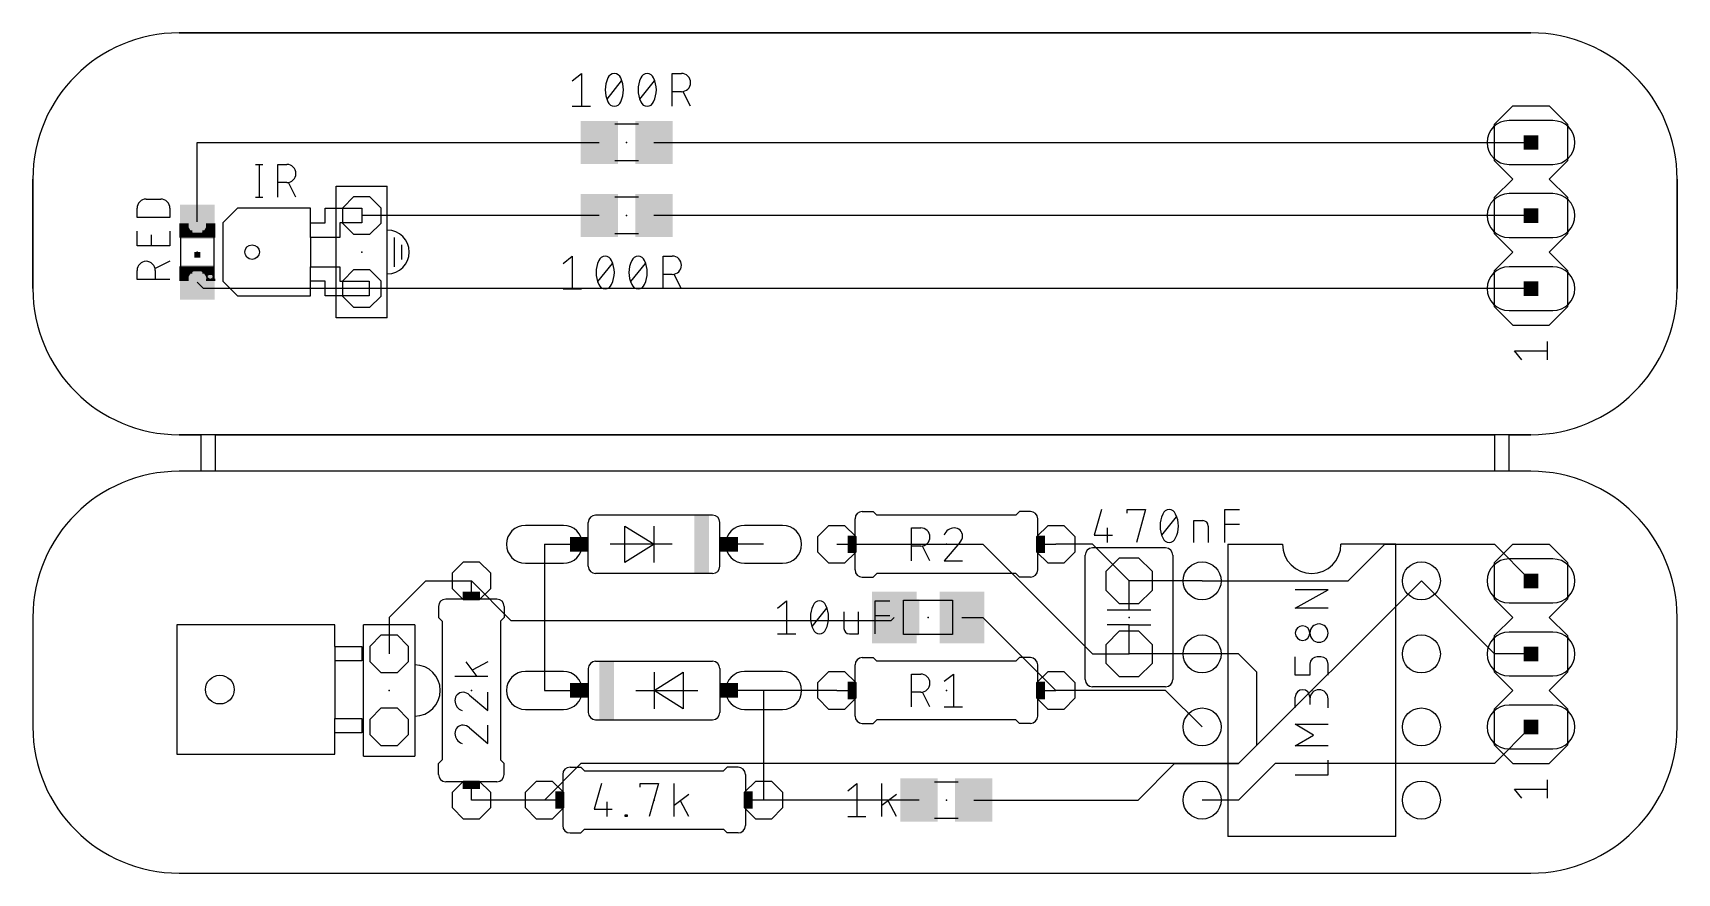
# Model space of a CAD drawing. Extents: x 0 to 57.1, y 0 to 29.2.
import ezdxf

# ---------------------------------------------------------------- set-up
doc = ezdxf.new("R2010")
doc.units = 0
for name, color, linetype in [('1', 12, 'CONTINUOUS'), ('16', 132, 'CONTINUOUS'), ('17', 110, 'CONTINUOUS'), ('20', 31, 'CONTINUOUS'), ('21', 253, 'CONTINUOUS'), ('23', 53, 'CONTINUOUS'), ('25', 253, 'CONTINUOUS'), ('27', 253, 'CONTINUOUS'), ('51', 253, 'CONTINUOUS')]:
    doc.layers.add(name, color=color, linetype=linetype)

# ---------------------------------------------------------------- blocks, each defined once
blk = doc.blocks.new('RECT')
blk.add_solid([(-0.5, -0.5), (0.5, -0.5), (-0.5, 0.5), (0.5, 0.5)])
blk = doc.blocks.new('OCTAGONP')
blk.add_lwpolyline([(-0.5, -0.2071), (-0.5, 0.2071), (-0.2071, 0.5), (0.2071, 0.5), (0.5, 0.2071), (0.5, -0.2071), (0.2071, -0.5), (-0.2071, -0.5)], close=True)
blk = doc.blocks.new('LONGP100')
blk.add_lwpolyline([(-0.5, -0.5), (0.5, -0.5, 1), (0.5, 0.5), (-0.5, 0.5, 1)], format="xyb", close=True)
blk = doc.blocks.new('ROUNDP')
blk.add_circle((0, 0), 0.5)

msp = doc.modelspace()

# ---------------------------------------------------------------- linework, layer by layer
at = {"layer": '1'}
for p, q in [((5.08, 29.21), (52.07, 29.21)), ((5.715, 22.64), (5.715, 25.4)), ((5.715, 25.4), (19.6875, 25.4)), ((21.5875, 25.4), (52.07, 25.4)), ((0, 20.32), (0, 24.13)), ((57.15, 24.13), (57.15, 20.32)), ((19.6875, 22.86), (11.43, 22.86)), ((52.07, 22.86), (21.5875, 22.86)), ((5.715, 20.54), (5.935, 20.32)), ((11.43, 20.32), (5.935, 20.32)), ((46.99, 20.32), (11.43, 20.32)), ((52.07, 20.32), (46.99, 20.32)), ((52.07, 15.24), (5.08, 15.24)), ((52.07, 13.97), (5.08, 13.97)), ((27.94, 11.43), (33.02, 11.43)), ((33.02, 11.43), (36.83, 7.62)), ((36.83, 11.43), (35.56, 11.43)), ((38.1, 10.16), (36.83, 11.43)), ((45.72, 10.16), (46.99, 11.43)), ((46.99, 11.43), (50.8, 11.43)), ((50.8, 11.43), (52.07, 10.16)), ((13.6525, 10.16), (12.3825, 8.89)), ((13.6525, 10.16), (15.24, 10.16)), ((16.6243, 8.7757), (15.24, 10.16)), ((40.64, 10.16), (38.1, 10.16)), ((40.64, 10.16), (45.72, 10.16)), ((50.8, 7.62), (48.26, 10.16)), ((0, 8.89), (0, 5.08)), ((12.3825, 8.89), (12.3825, 7.62)), ((29.8257, 8.7757), (16.6243, 8.7757)), ((29.8257, 8.7757), (29.94, 8.89)), ((32.29, 8.89), (33.02, 8.89)), ((33.02, 8.89), (35.56, 6.35)), ((57.15, 5.08), (57.15, 8.89)), ((36.83, 7.62), (38.1, 7.62)), ((40.64, 7.62), (38.1, 7.62)), ((41.91, 7.62), (40.64, 7.62)), ((42.545, 6.985), (41.91, 7.62)), ((52.07, 7.62), (50.8, 7.62)), ((42.545, 4.445), (42.545, 6.985)), ((25.4, 6.35), (25.4, 2.54)), ((27.94, 6.35), (25.4, 6.35)), ((39.37, 6.35), (35.56, 6.35)), ((40.64, 5.08), (39.37, 6.35)), ((52.07, 5.08), (50.8, 3.81)), ((41.91, 3.81), (42.545, 4.445)), ((39.685, 3.81), (38.415, 2.54)), ((39.685, 3.81), (41.91, 3.81)), ((43.18, 3.81), (41.91, 2.54)), ((50.8, 3.81), (43.18, 3.81)), ((30.8, 2.54), (25.4, 2.54)), ((32.7, 2.54), (38.415, 2.54)), ((41.91, 2.54), (40.64, 2.54)), ((5.08, 0), (52.07, 0))]:
    msp.add_line(p, q, dxfattribs=at)
for centre, start, end in [((5.08, 24.13), 90, 180), ((52.07, 24.13), 0, 90), ((5.08, 20.32), 180, 270), ((52.07, 20.32), 270, 0), ((5.08, 8.89), 90, 180), ((52.07, 8.89), 0, 90), ((5.08, 5.08), 180, 270), ((52.07, 5.08), 270, 0)]:
    msp.add_arc(centre, 5.08, start, end, dxfattribs=at)
at = {"layer": '16'}
for p, q in [((5.08, 29.21), (52.07, 29.21)), ((0, 20.32), (0, 24.13)), ((57.15, 24.13), (57.15, 20.32)), ((52.07, 15.24), (5.08, 15.24)), ((30.48, 13.97), (5.08, 13.97)), ((52.07, 13.97), (30.48, 13.97)), ((17.78, 11.43), (17.78, 6.35)), ((48.26, 10.16), (41.91, 3.81)), ((0, 8.89), (0, 6.35)), ((57.15, 6.35), (57.15, 8.89)), ((0, 6.35), (0, 5.08)), ((57.15, 5.08), (57.15, 6.35)), ((19.05, 3.81), (17.78, 2.54)), ((41.91, 3.81), (19.05, 3.81)), ((17.78, 2.54), (15.24, 2.54)), ((5.08, 0), (30.48, 0)), ((30.48, 0), (52.07, 0))]:
    msp.add_line(p, q, dxfattribs=at)
for centre, start, end in [((5.08, 24.13), 90, 180), ((52.07, 24.13), 0, 90), ((5.08, 20.32), 180, 270), ((52.07, 20.32), 270, 0), ((5.08, 8.89), 90, 180), ((52.07, 8.89), 0, 90), ((5.08, 5.08), 180, 270), ((52.07, 5.08), 270, 0)]:
    msp.add_arc(centre, 5.08, start, end, dxfattribs=at)
at = {"layer": '20'}
for p, q in [((52.07, 29.21), (5.08, 29.21)), ((0, 24.13), (0, 20.32)), ((57.15, 20.32), (57.15, 24.13)), ((5.08, 15.24), (5.842, 15.24)), ((5.842, 15.24), (5.842, 13.97)), ((6.35, 13.97), (6.35, 15.24)), ((6.35, 15.24), (50.8, 15.24)), ((50.8, 15.24), (50.8, 13.97)), ((51.308, 13.97), (51.308, 15.24)), ((51.308, 15.24), (52.07, 15.24)), ((5.842, 13.97), (5.08, 13.97)), ((50.8, 13.97), (6.35, 13.97)), ((52.07, 13.97), (51.308, 13.97)), ((0, 8.89), (0, 5.08)), ((57.15, 5.08), (57.15, 8.89)), ((5.08, 0), (52.07, 0))]:
    msp.add_line(p, q, dxfattribs=at)
for centre, start, end in [((5.08, 24.13), 90, 180), ((52.07, 24.13), 0, 90), ((5.08, 20.32), 180, 270), ((52.07, 20.32), 270, 0), ((5.08, 8.89), 90, 180), ((52.07, 8.89), 0, 90), ((5.08, 5.08), 180, 270), ((52.07, 5.08), 270, 0)]:
    msp.add_arc(centre, 5.08, start, end, dxfattribs=at)
at = {"layer": '21'}
for p, q in [((50.8, 26.035), (51.435, 26.67)), ((51.435, 26.67), (52.705, 26.67)), ((52.705, 26.67), (53.34, 26.035)), ((50.8, 24.765), (50.8, 26.035)), ((53.34, 26.035), (53.34, 24.765)), ((51.435, 24.13), (50.8, 24.765)), ((53.34, 24.765), (52.705, 24.13)), ((50.8, 23.495), (51.435, 24.13)), ((52.705, 24.13), (53.34, 23.495)), ((10.541, 23.368), (10.541, 23.876)), ((10.541, 23.876), (12.319, 23.876)), ((12.319, 23.368), (12.319, 23.876)), ((50.8, 22.225), (50.8, 23.495)), ((53.34, 23.495), (53.34, 22.225)), ((7.112, 23.114), (6.604, 22.606)), ((9.652, 23.114), (7.112, 23.114)), ((9.652, 22.606), (9.652, 23.114)), ((10.16, 22.606), (10.16, 23.114)), ((10.16, 23.114), (11.43, 23.114)), ((11.43, 23.114), (11.43, 22.606)), ((6.604, 22.606), (6.604, 20.574)), ((9.652, 22.098), (9.652, 22.606)), ((9.652, 22.606), (10.16, 22.606)), ((11.43, 22.606), (10.668, 22.606)), ((10.668, 22.606), (10.668, 22.098)), ((12.319, 20.828), (12.319, 22.352)), ((10.668, 22.098), (9.652, 22.098)), ((9.652, 22.098), (9.652, 21.082)), ((10.541, 20.828), (10.541, 22.225)), ((12.573, 21.082), (12.573, 22.098)), ((12.827, 21.336), (12.827, 21.844)), ((51.435, 21.59), (50.8, 22.225)), ((53.34, 22.225), (52.705, 21.59)), ((50.8, 20.955), (51.435, 21.59)), ((52.705, 21.59), (53.34, 20.955)), ((6.604, 20.574), (7.112, 20.066)), ((9.652, 20.574), (9.652, 21.082)), ((9.652, 21.082), (10.668, 21.082)), ((9.652, 20.066), (9.652, 20.574)), ((10.16, 20.574), (9.652, 20.574)), ((10.16, 20.066), (10.16, 20.574)), ((10.668, 21.082), (10.668, 20.574)), ((10.668, 20.574), (11.684, 20.574)), ((11.684, 20.574), (11.684, 20.066)), ((50.8, 19.685), (50.8, 20.955)), ((53.34, 20.955), (53.34, 19.685)), ((7.112, 20.066), (9.652, 20.066)), ((11.684, 20.066), (10.16, 20.066)), ((10.541, 19.304), (10.541, 19.812)), ((12.319, 19.304), (12.319, 19.812)), ((50.8, 19.685), (51.435, 19.05)), ((52.705, 19.05), (53.34, 19.685)), ((12.319, 19.304), (10.541, 19.304)), ((51.435, 19.05), (52.705, 19.05)), ((52.6415, 17.8435), (52.6415, 18.4785)), ((51.7525, 17.8435), (51.4985, 18.161)), ((51.4985, 18.161), (52.6415, 18.161)), ((28.829, 12.573), (29.21, 12.573)), ((29.337, 12.446), (29.21, 12.573)), ((34.163, 12.446), (34.29, 12.573)), ((34.671, 12.573), (34.29, 12.573)), ((19.304, 10.668), (19.304, 12.192)), ((23.622, 12.446), (19.558, 12.446)), ((20.574, 10.795), (20.574, 12.065)), ((20.574, 12.065), (21.59, 11.43)), ((21.59, 11.43), (21.59, 12.065)), ((23.876, 10.668), (23.876, 12.192)), ((34.163, 12.446), (29.337, 12.446)), ((21.59, 11.43), (20.066, 11.43)), ((21.59, 11.43), (20.574, 10.795)), ((22.225, 11.43), (21.59, 11.43)), ((21.59, 10.795), (21.59, 11.43)), ((41.529, 11.43), (41.529, 1.27)), ((41.529, 11.43), (43.434, 11.43)), ((47.371, 11.43), (45.466, 11.43)), ((47.371, 1.27), (47.371, 11.43)), ((50.8, 10.795), (51.435, 11.43)), ((51.435, 11.43), (52.705, 11.43)), ((52.705, 11.43), (53.34, 10.795)), ((36.576, 6.731), (36.576, 11.049)), ((39.37, 11.303), (36.83, 11.303)), ((39.624, 11.049), (39.624, 6.731)), ((23.622, 10.414), (19.558, 10.414)), ((28.829, 10.287), (29.21, 10.287)), ((29.337, 10.414), (29.21, 10.287)), ((34.163, 10.414), (29.337, 10.414)), ((34.163, 10.414), (34.29, 10.287)), ((34.671, 10.287), (34.29, 10.287)), ((50.8, 9.525), (50.8, 10.795)), ((53.34, 10.795), (53.34, 9.525)), ((14.097, 9.271), (14.097, 8.89)), ((16.383, 9.271), (16.383, 8.89)), ((38.1, 9.144), (37.338, 9.144)), ((38.1, 9.144), (38.1, 9.271)), ((38.862, 9.144), (38.1, 9.144)), ((51.435, 8.89), (50.8, 9.525)), ((53.34, 9.525), (52.705, 8.89)), ((10.5, 8.63), (5, 8.63)), ((5, 8.63), (5, 4.13)), ((10.5, 7.88), (10.5, 8.63)), ((13.2715, 8.636), (11.4935, 8.636)), ((11.4935, 4.064), (11.4935, 8.636)), ((13.2715, 8.636), (13.2715, 4.064)), ((14.224, 8.763), (14.097, 8.89)), ((14.224, 8.763), (14.224, 3.937)), ((16.256, 8.763), (16.383, 8.89)), ((16.256, 8.763), (16.256, 3.937)), ((38.1, 8.636), (37.338, 8.636)), ((38.1, 8.509), (38.1, 8.636)), ((38.1, 8.636), (38.862, 8.636)), ((50.8, 8.255), (51.435, 8.89)), ((52.705, 8.89), (53.34, 8.255)), ((50.8, 6.985), (50.8, 8.255)), ((53.34, 8.255), (53.34, 6.985)), ((10.5, 7.88), (11.4325, 7.88)), ((10.5, 7.88), (10.5, 7.38)), ((11.4325, 7.88), (11.4325, 7.38)), ((28.829, 7.493), (29.21, 7.493)), ((29.337, 7.366), (29.21, 7.493)), ((34.163, 7.366), (34.29, 7.493)), ((34.671, 7.493), (34.29, 7.493)), ((11.4325, 7.38), (10.5, 7.38)), ((10.5, 7.38), (10.5, 5.38)), ((19.304, 7.112), (19.304, 5.588)), ((19.558, 7.366), (23.622, 7.366)), ((21.59, 6.35), (22.606, 6.985)), ((21.59, 6.985), (21.59, 6.35)), ((22.606, 6.985), (22.606, 5.715)), ((23.876, 7.112), (23.876, 5.588)), ((34.163, 7.366), (29.337, 7.366)), ((51.435, 6.35), (50.8, 6.985)), ((53.34, 6.985), (52.705, 6.35)), ((20.955, 6.35), (21.59, 6.35)), ((22.606, 5.715), (21.59, 6.35)), ((21.59, 6.35), (23.114, 6.35)), ((21.59, 6.35), (21.59, 5.715)), ((39.37, 6.477), (36.83, 6.477)), ((50.8, 5.715), (51.435, 6.35)), ((52.705, 6.35), (53.34, 5.715)), ((50.8, 4.445), (50.8, 5.715)), ((53.34, 5.715), (53.34, 4.445)), ((10.5, 5.38), (11.4325, 5.38)), ((10.5, 4.88), (10.5, 5.38)), ((11.4325, 5.38), (11.4325, 4.88)), ((19.558, 5.334), (23.622, 5.334)), ((28.829, 5.207), (29.21, 5.207)), ((29.337, 5.334), (29.21, 5.207)), ((34.163, 5.334), (29.337, 5.334)), ((34.163, 5.334), (34.29, 5.207)), ((34.671, 5.207), (34.29, 5.207)), ((10.5, 4.13), (10.5, 4.88)), ((11.4325, 4.88), (10.5, 4.88)), ((5, 4.13), (10.5, 4.13)), ((11.4935, 4.064), (13.2715, 4.064)), ((50.8, 4.445), (51.435, 3.81)), ((52.705, 3.81), (53.34, 4.445)), ((14.224, 3.937), (14.097, 3.81)), ((14.097, 3.429), (14.097, 3.81)), ((16.256, 3.937), (16.383, 3.81)), ((16.383, 3.429), (16.383, 3.81)), ((18.669, 3.683), (19.05, 3.683)), ((19.177, 3.556), (19.05, 3.683)), ((19.177, 3.556), (24.003, 3.556)), ((24.003, 3.556), (24.13, 3.683)), ((24.511, 3.683), (24.13, 3.683)), ((51.435, 3.81), (52.705, 3.81)), ((51.7525, 2.6035), (51.4985, 2.921)), ((51.4985, 2.921), (52.6415, 2.921)), ((52.6415, 2.6035), (52.6415, 3.2385)), ((18.669, 1.397), (19.05, 1.397)), ((19.177, 1.524), (19.05, 1.397)), ((19.177, 1.524), (24.003, 1.524)), ((24.003, 1.524), (24.13, 1.397)), ((24.511, 1.397), (24.13, 1.397)), ((47.371, 1.27), (41.529, 1.27))]:
    msp.add_line(p, q, dxfattribs=at)
for centre, radius in [((7.62, 21.59), 0.254), ((6.5, 6.38), 0.5)]:
    msp.add_circle(centre, radius, dxfattribs=at)
for centre, radius, start, end in [((12.319, 21.59), 0.762, 270, 90), ((28.829, 12.319), 0.254, 90, 180), ((34.671, 12.319), 0.254, 0, 90), ((19.558, 12.192), 0.254, 90, 180), ((23.622, 12.192), 0.254, 0, 90), ((44.45, 11.43), 1.016, 180, 0), ((36.83, 11.049), 0.254, 90, 180), ((39.37, 11.049), 0.254, 0, 90), ((19.558, 10.668), 0.254, 180, 270), ((23.622, 10.668), 0.254, 270, 0), ((28.829, 10.541), 0.254, 180, 270), ((34.671, 10.541), 0.254, 270, 0), ((14.351, 9.271), 0.254, 90, 180), ((16.129, 9.271), 0.254, 0, 90), ((28.829, 7.239), 0.254, 90, 180), ((34.671, 7.239), 0.254, 0, 90), ((13.2715, 6.35), 0.889, 270, 90), ((19.558, 7.112), 0.254, 90, 180), ((23.622, 7.112), 0.254, 0, 90), ((36.83, 6.731), 0.254, 180, 270), ((39.37, 6.731), 0.254, 270, 0), ((19.558, 5.588), 0.254, 180, 270), ((23.622, 5.588), 0.254, 270, 0), ((28.829, 5.461), 0.254, 180, 270), ((34.671, 5.461), 0.254, 270, 0), ((14.351, 3.429), 0.254, 180, 270), ((16.129, 3.429), 0.254, 270, 0), ((18.669, 3.429), 0.254, 90, 180), ((24.511, 3.429), 0.254, 0, 90), ((18.669, 1.651), 0.254, 180, 270), ((24.511, 1.651), 0.254, 270, 0)]:
    msp.add_arc(centre, radius, start, end, dxfattribs=at)
at = {"layer": '23'}
for p in [(20.6375, 25.4), (20.6375, 22.86), (52.07, 22.86), (5.715, 21.59), (11.43, 21.59), (21.59, 11.43), (31.75, 11.43), (31.115, 8.89), (38.1, 8.89), (52.07, 7.62), (12.3825, 6.35), (15.24, 6.35), (21.59, 6.35), (31.75, 6.35), (44.45, 6.35), (21.59, 2.54), (31.75, 2.54)]:
    msp.add_point(p, dxfattribs=at)
at = {"layer": '25'}
for p, q in [((7.7387, 24.638), (7.9927, 24.638)), ((7.8657, 24.638), (7.8657, 23.495)), ((8.509, 23.495), (8.509, 24.638)), ((8.509, 24.638), (8.8265, 24.638)), ((8.8265, 24.003), (8.509, 24.003)), ((9.144, 23.495), (8.89, 24.003)), ((3.937, 23.4315), (4.445, 23.4315)), ((7.7387, 23.495), (7.9927, 23.495)), ((3.6195, 22.7965), (3.6195, 23.114)), ((4.7625, 23.114), (4.7625, 22.7965)), ((4.7625, 22.7965), (3.6195, 22.7965)), ((3.6195, 21.8084), (3.6195, 22.3164)), ((4.7625, 22.3164), (4.7625, 21.8084)), ((4.7625, 21.8084), (3.6195, 21.8084)), ((4.1275, 21.8084), (4.1275, 22.1894)), ((4.7625, 21.2681), (4.2545, 21.0141)), ((3.6195, 20.6331), (3.6195, 20.9506)), ((4.7625, 20.6331), (3.6195, 20.6331)), ((4.2545, 20.9506), (4.2545, 20.6331)), ((30.5435, 10.8585), (30.5435, 12.0015)), ((30.5435, 12.0015), (30.861, 12.0015)), ((32.218, 11.4935), (31.6782, 10.8585)), ((30.861, 11.3665), (30.5435, 11.3665)), ((31.1785, 10.8585), (30.9245, 11.3665)), ((31.6782, 10.8585), (32.3132, 10.8585)), ((30.5435, 5.7785), (30.5435, 6.9215)), ((30.5435, 6.9215), (30.861, 6.9215)), ((31.6782, 6.6675), (31.9957, 6.9215)), ((31.9957, 6.9215), (31.9957, 5.7785)), ((30.861, 6.2865), (30.5435, 6.2865)), ((31.1785, 5.7785), (30.9245, 6.2865)), ((31.6782, 5.7785), (32.3132, 5.7785))]:
    msp.add_line(p, q, dxfattribs=at)
for centre, radius, start, end in [((8.8265, 24.3205), 0.3175, 270, 90), ((3.937, 23.114), 0.3175, 90, 180), ((4.445, 23.114), 0.3175, 0, 90), ((3.937, 20.9506), 0.3175, 0, 180), ((30.861, 11.684), 0.3175, 270, 90), ((32.0275, 11.6344), 0.3671, 90, 162.0547), ((32.0275, 11.7157), 0.2858, 0, 90), ((32.0063, 11.7157), 0.3069, 313.6027, 0.0001), ((30.861, 6.604), 0.3175, 270, 90)]:
    msp.add_arc(centre, radius, start, end, dxfattribs=at)
at = {"layer": '27'}
for p, q in [((18.7496, 27.5463), (19.0671, 27.8003)), ((19.0671, 27.8003), (19.0671, 26.6573)), ((19.9561, 26.9113), (20.4641, 27.5463)), ((21.0991, 26.9113), (21.6071, 27.5463)), ((22.225, 26.6573), (22.225, 27.8003)), ((22.225, 27.8003), (22.5425, 27.8003)), ((22.5425, 27.1653), (22.225, 27.1653)), ((22.86, 26.6573), (22.606, 27.1653)), ((18.7496, 26.6573), (19.3846, 26.6573)), ((18.4321, 21.1963), (18.7496, 21.4503)), ((18.7496, 21.4503), (18.7496, 20.3073)), ((19.6386, 20.5613), (20.1466, 21.1963)), ((20.7816, 20.5613), (21.2896, 21.1963)), ((21.9075, 20.3073), (21.9075, 21.4503)), ((21.9075, 21.4503), (22.225, 21.4503)), ((22.225, 20.8153), (21.9075, 20.8153)), ((22.5425, 20.3073), (22.2885, 20.8153)), ((18.4321, 20.3073), (19.0671, 20.3073)), ((37.1475, 12.6365), (36.8935, 11.7475)), ((38.0365, 12.5095), (38.0365, 12.6365)), ((38.0365, 12.6365), (38.6715, 12.6365)), ((38.6715, 12.6365), (38.354, 11.4935)), ((41.4299, 11.4935), (41.4299, 12.6365)), ((41.4299, 12.6365), (41.9379, 12.6365)), ((37.338, 12.0015), (37.338, 11.4935)), ((39.243, 11.7475), (39.751, 12.3825)), ((40.3479, 11.4935), (40.3479, 12.2555)), ((40.3479, 12.2555), (40.6654, 12.2555)), ((40.8559, 12.065), (40.8559, 11.4935)), ((41.4299, 12.1285), (41.9379, 12.1285)), ((36.8935, 11.7475), (37.5285, 11.7475)), ((43.8785, 9.2075), (45.0215, 9.8425)), ((45.0215, 9.8425), (43.8785, 9.8425)), ((25.8801, 9.2075), (26.1976, 9.4615)), ((26.1976, 9.4615), (26.1976, 8.3185)), ((27.0866, 8.5725), (27.5946, 9.2075)), ((29.2735, 8.3185), (29.2735, 9.4615)), ((29.2735, 9.4615), (29.7815, 9.4615)), ((45.0215, 9.2075), (43.8785, 9.2075)), ((28.1915, 9.0805), (28.1915, 8.509)), ((28.6995, 8.3185), (28.6995, 9.0805)), ((29.2735, 8.9535), (29.7815, 8.9535)), ((25.8801, 8.3185), (26.5151, 8.3185)), ((28.382, 8.3185), (28.6995, 8.3185)), ((43.8785, 6.8834), (43.8785, 7.5184)), ((44.7675, 7.5184), (44.6405, 7.5184)), ((15.0495, 7.3431), (15.4305, 6.8351)), ((15.8115, 7.3431), (15.2718, 7.0574)), ((44.3865, 6.8834), (43.8785, 6.8834)), ((44.3865, 7.2644), (44.3865, 6.8834)), ((45.0215, 6.8834), (45.0215, 7.2644)), ((15.8115, 6.8351), (14.6685, 6.8351)), ((15.8115, 5.6515), (15.8115, 6.2865)), ((15.1765, 6.1913), (15.8115, 5.6515)), ((43.8785, 5.7404), (43.8785, 6.1214)), ((44.3865, 6.1214), (44.3865, 5.8674)), ((45.0215, 5.7404), (45.0215, 6.0579)), ((15.8115, 4.5085), (15.8115, 5.1435)), ((44.5135, 4.8006), (43.8785, 5.1816)), ((43.8785, 5.1816), (45.0215, 5.1816)), ((15.1765, 5.0483), (15.8115, 4.5085)), ((43.8785, 4.4196), (44.5135, 4.8006)), ((45.0215, 4.4196), (43.8785, 4.4196)), ((45.0215, 3.4188), (45.0215, 3.9268)), ((19.7587, 3.1115), (19.5047, 2.2225)), ((21.1049, 2.9845), (21.1049, 3.1115)), ((21.1049, 3.1115), (21.7399, 3.1115)), ((21.7399, 3.1115), (21.4224, 1.9685)), ((22.2885, 1.9685), (22.2885, 3.1115)), ((28.321, 2.8575), (28.6385, 3.1115)), ((28.6385, 3.1115), (28.6385, 1.9685)), ((29.5046, 1.9685), (29.5046, 3.1115)), ((43.8785, 3.4188), (45.0215, 3.4188)), ((19.9492, 2.4765), (19.9492, 1.9685)), ((22.7965, 2.7305), (22.2885, 2.3495)), ((22.7965, 1.9685), (22.5108, 2.5083)), ((30.0126, 2.7305), (29.5046, 2.3495)), ((30.0126, 1.9685), (29.7269, 2.5083)), ((19.5047, 2.2225), (20.1397, 2.2225)), ((20.5905, 1.9685), (20.5905, 2.032)), ((20.5905, 2.032), (20.654, 2.032)), ((20.654, 1.9685), (20.5905, 1.9685)), ((20.654, 2.032), (20.654, 1.9685)), ((28.321, 1.9685), (28.956, 1.9685))]:
    msp.add_line(p, q, dxfattribs=at)
for centre, radius, start, end in [((20.8345, 27.2288), 0.9419, 154.0108, 180), ((20.2101, 27.5654), 0.235, 90, 161.0754), ((20.2101, 27.5654), 0.235, 18.9246, 90), ((19.5857, 27.2288), 0.9419, 360, 25.9892), ((21.9775, 27.2288), 0.9419, 154.0108, 180), ((21.3531, 27.5654), 0.235, 90, 161.0754), ((21.3531, 27.5654), 0.235, 18.9246, 90), ((20.7287, 27.2288), 0.9419, 360, 25.9892), ((22.5425, 27.4828), 0.3175, 270, 90), ((20.8345, 27.2288), 0.9419, 180, 205.9892), ((19.5857, 27.2288), 0.9419, 334.0108, 0), ((21.9775, 27.2288), 0.9419, 180, 205.9892), ((20.7287, 27.2288), 0.9419, 334.0108, 0), ((20.2101, 26.8923), 0.235, 198.9246, 270), ((20.2101, 26.8923), 0.235, 270, 341.0754), ((21.3531, 26.8923), 0.235, 198.9246, 270), ((21.3531, 26.8923), 0.235, 270, 341.0754), ((20.517, 20.8788), 0.9419, 154.0108, 180), ((19.8926, 21.2154), 0.235, 90, 161.0754), ((19.8926, 21.2154), 0.235, 18.9246, 90), ((19.2682, 20.8788), 0.9419, 360, 25.9892), ((21.66, 20.8788), 0.9419, 154.0108, 180), ((21.0356, 21.2154), 0.235, 90, 161.0754), ((21.0356, 21.2154), 0.235, 18.9246, 90), ((20.4112, 20.8788), 0.9419, 360, 25.9892), ((22.225, 21.1328), 0.3175, 270, 90), ((20.517, 20.8788), 0.9419, 180, 205.9892), ((19.2682, 20.8788), 0.9419, 334.0108, 0), ((21.66, 20.8788), 0.9419, 180, 205.9892), ((20.4112, 20.8788), 0.9419, 334.0108, 0), ((19.8926, 20.5422), 0.235, 198.9246, 270), ((19.8926, 20.5422), 0.235, 270, 341.0754), ((21.0356, 20.5422), 0.235, 198.9246, 270), ((21.0356, 20.5422), 0.235, 270, 341.0754), ((39.497, 12.4016), 0.235, 90, 161.0754), ((39.497, 12.4016), 0.235, 18.9246, 90), ((40.1214, 12.065), 0.9419, 154.0108, 180), ((40.1214, 12.065), 0.9419, 180, 205.9892), ((38.8726, 12.065), 0.9419, 360, 25.9892), ((38.8726, 12.065), 0.9419, 334.0108, 0), ((40.6654, 12.065), 0.1905, 0, 90), ((39.497, 11.7285), 0.235, 198.9246, 270), ((39.497, 11.7285), 0.235, 270, 341.0754), ((27.965, 8.89), 0.9419, 154.0108, 180), ((27.3406, 9.2265), 0.235, 90, 161.0754), ((27.3406, 9.2265), 0.235, 18.9246, 90), ((26.7161, 8.89), 0.9419, 360, 25.9892), ((27.965, 8.89), 0.9419, 180, 205.9892), ((26.7161, 8.89), 0.9419, 334.0108, 0), ((44.1325, 8.3439), 0.254, 90, 270), ((44.1325, 8.3439), 0.254, 270, 90), ((44.704, 8.3439), 0.3175, 90, 270), ((44.704, 8.3439), 0.3175, 270, 90), ((27.3406, 8.5534), 0.235, 198.9246, 270), ((27.3406, 8.5534), 0.235, 270, 341.0754), ((28.382, 8.509), 0.1905, 180, 270), ((44.6405, 7.2644), 0.254, 90, 180), ((44.7675, 7.2644), 0.254, 0, 90), ((14.9543, 6.0008), 0.2858, 90, 180), ((44.1325, 6.1214), 0.254, 0, 180), ((44.704, 6.0579), 0.3175, 0, 180), ((15.0356, 6.0008), 0.3671, 180, 252.0547), ((14.9543, 5.9796), 0.3069, 43.6027, 90.0001), ((14.9543, 4.8578), 0.2858, 90, 180), ((15.0356, 4.8578), 0.3671, 180, 252.0547), ((14.9543, 4.8366), 0.3069, 43.6027, 90.0001)]:
    msp.add_arc(centre, radius, start, end, dxfattribs=at)
at = {"layer": '51'}
for p, q in [((21.0475, 26.035), (20.2275, 26.035)), ((21.0475, 24.765), (20.2275, 24.765)), ((21.0475, 23.495), (20.2275, 23.495)), ((10.541, 22.225), (10.541, 23.368)), ((12.319, 22.352), (12.319, 23.368)), ((5.14, 21.065), (5.14, 22.115)), ((6.29, 22.09), (6.29, 20.665)), ((21.0475, 22.225), (20.2275, 22.225)), ((10.541, 19.812), (10.541, 20.828)), ((12.319, 19.812), (12.319, 20.828)), ((28.575, 10.541), (28.575, 12.319)), ((34.925, 10.541), (34.925, 12.319)), ((17.78, 11.43), (18.669, 11.43)), ((25.4, 11.43), (24.511, 11.43)), ((27.94, 11.43), (28.321, 11.43)), ((35.179, 11.43), (35.56, 11.43)), ((15.24, 9.779), (15.24, 10.16)), ((38.1, 9.271), (38.1, 10.16)), ((16.129, 9.525), (14.351, 9.525)), ((30.265, 8.29), (30.265, 9.49)), ((30.265, 9.49), (31.965, 9.49)), ((31.965, 9.49), (31.965, 8.29)), ((31.965, 8.29), (30.265, 8.29)), ((38.1, 7.62), (38.1, 8.509)), ((28.575, 5.461), (28.575, 7.239)), ((34.925, 5.461), (34.925, 7.239)), ((17.78, 6.35), (18.669, 6.35)), ((25.4, 6.35), (24.511, 6.35)), ((27.94, 6.35), (28.321, 6.35)), ((35.179, 6.35), (35.56, 6.35)), ((18.415, 3.429), (18.415, 1.651)), ((24.765, 3.429), (24.765, 1.651)), ((16.129, 3.175), (14.351, 3.175)), ((15.24, 2.54), (15.24, 2.921)), ((31.34, 3.175), (32.16, 3.175)), ((18.161, 2.54), (17.78, 2.54)), ((25.4, 2.54), (25.019, 2.54)), ((31.34, 1.905), (32.16, 1.905))]:
    msp.add_line(p, q, dxfattribs=at)
msp.add_circle((6.165, 20.74), 0.103, dxfattribs=at)
for centre, start, end in [((5.715, 22.5692), 188.8027, 351.1973), ((5.715, 20.6108), 8.8027, 171.1973)]:
    msp.add_arc(centre, 0.3542, start, end, dxfattribs=at)

# ---------------------------------------------------------------- block references
at = {"layer": '1', "rotation": 180}
for p, xscale, yscale in [((19.6875, 25.4), 1.3, 1.5), ((21.5875, 25.4), 1.3, 1.5), ((19.6875, 22.86), 1.3, 1.5), ((21.5875, 22.86), 1.3, 1.5), ((5.715, 22.64), 1.2, 1.2), ((5.715, 20.54), 1.2, 1.2), ((29.94, 8.89), 1.55, 1.8), ((32.29, 8.89), 1.55, 1.8)]:
    msp.add_blockref('RECT', p, dxfattribs=dict(at, xscale=xscale, yscale=yscale))
at = {"layer": '1', "xscale": 1.3, "yscale": 1.5}
for p in [(30.8, 2.54), (32.7, 2.54)]:
    msp.add_blockref('RECT', p, dxfattribs=at)
at = {"layer": '17'}
for name, p, xscale, yscale, rotation in [('LONGP100', (52.07, 25.4), 1.524, 1.524, 180), ('LONGP100', (52.07, 25.4), 1.524, 1.524, 180), ('OCTAGONP', (11.43, 22.86), 1.3208, 1.3208, 180), ('OCTAGONP', (11.43, 22.86), 1.3208, 1.3208, 180), ('LONGP100', (52.07, 22.86), 1.524, 1.524, 180), ('LONGP100', (52.07, 22.86), 1.524, 1.524, 180), ('OCTAGONP', (11.43, 20.32), 1.3208, 1.3208, 180), ('OCTAGONP', (11.43, 20.32), 1.3208, 1.3208, 180), ('LONGP100', (52.07, 20.32), 1.524, 1.524, 180), ('LONGP100', (52.07, 20.32), 1.524, 1.524, 180), ('LONGP100', (17.78, 11.43), 1.3208, 1.3208, 180), ('LONGP100', (17.78, 11.43), 1.3208, 1.3208, 180), ('LONGP100', (25.4, 11.43), 1.3208, 1.3208, 180), ('LONGP100', (25.4, 11.43), 1.3208, 1.3208, 180), ('OCTAGONP', (38.1, 10.16), 1.6002, 1.6002, 270), ('OCTAGONP', (38.1, 10.16), 1.6002, 1.6002, 270), ('LONGP100', (52.07, 10.16), 1.524, 1.524, 180), ('LONGP100', (52.07, 10.16), 1.524, 1.524, 180), ('OCTAGONP', (15.24, 10.16), 1.3208, 1.3208, 90), ('OCTAGONP', (15.24, 10.16), 1.3208, 1.3208, 90), ('OCTAGONP', (12.3825, 7.62), 1.3208, 1.3208, 180), ('OCTAGONP', (12.3825, 7.62), 1.3208, 1.3208, 180), ('OCTAGONP', (38.1, 7.62), 1.6002, 1.6002, 270), ('OCTAGONP', (38.1, 7.62), 1.6002, 1.6002, 270), ('LONGP100', (52.07, 7.62), 1.524, 1.524, 180), ('LONGP100', (52.07, 7.62), 1.524, 1.524, 180), ('OCTAGONP', (12.3825, 5.08), 1.3208, 1.3208, 180), ('OCTAGONP', (12.3825, 5.08), 1.3208, 1.3208, 180), ('LONGP100', (52.07, 5.08), 1.524, 1.524, 180), ('LONGP100', (52.07, 5.08), 1.524, 1.524, 180), ('OCTAGONP', (15.24, 2.54), 1.3208, 1.3208, 90), ('OCTAGONP', (15.24, 2.54), 1.3208, 1.3208, 90), ('OCTAGONP', (17.78, 2.54), 1.3208, 1.3208, 180), ('OCTAGONP', (17.78, 2.54), 1.3208, 1.3208, 180), ('OCTAGONP', (25.4, 2.54), 1.3208, 1.3208, 180), ('OCTAGONP', (25.4, 2.54), 1.3208, 1.3208, 180)]:
    msp.add_blockref(name, p, dxfattribs=dict(at, xscale=xscale, yscale=yscale, rotation=rotation))
at = {"layer": '17', "xscale": 1.3208, "yscale": 1.3208}
for name, p in [('OCTAGONP', (27.94, 11.43)), ('OCTAGONP', (27.94, 11.43)), ('OCTAGONP', (35.56, 11.43)), ('OCTAGONP', (35.56, 11.43)), ('ROUNDP', (40.64, 10.16)), ('ROUNDP', (40.64, 10.16)), ('ROUNDP', (48.26, 10.16)), ('ROUNDP', (48.26, 10.16)), ('ROUNDP', (40.64, 7.62)), ('ROUNDP', (40.64, 7.62)), ('ROUNDP', (48.26, 7.62)), ('ROUNDP', (48.26, 7.62)), ('LONGP100', (17.78, 6.35)), ('LONGP100', (17.78, 6.35)), ('LONGP100', (25.4, 6.35)), ('LONGP100', (25.4, 6.35)), ('OCTAGONP', (27.94, 6.35)), ('OCTAGONP', (27.94, 6.35)), ('OCTAGONP', (35.56, 6.35)), ('OCTAGONP', (35.56, 6.35)), ('ROUNDP', (40.64, 5.08)), ('ROUNDP', (40.64, 5.08)), ('ROUNDP', (48.26, 5.08)), ('ROUNDP', (48.26, 5.08)), ('ROUNDP', (40.64, 2.54)), ('ROUNDP', (40.64, 2.54)), ('ROUNDP', (48.26, 2.54)), ('ROUNDP', (48.26, 2.54))]:
    msp.add_blockref(name, p, dxfattribs=at)
at = {"layer": '21', "rotation": 180}
for p, xscale, yscale in [((5.715, 21.49), 0.2, 0.2), ((23.241, 11.43), 0.508, 2.032), ((18.9865, 11.43), 0.635, 0.508), ((24.1935, 11.43), 0.635, 0.508)]:
    msp.add_blockref('RECT', p, dxfattribs=dict(at, xscale=xscale, yscale=yscale))
at = {"layer": '21'}
for p, xscale, yscale in [((19.939, 6.35), 0.508, 2.032), ((18.9865, 6.35), 0.635, 0.508), ((24.1935, 6.35), 0.635, 0.508)]:
    msp.add_blockref('RECT', p, dxfattribs=dict(at, xscale=xscale, yscale=yscale))
at = {"layer": '51'}
for p, xscale, yscale, rotation in [((19.9061, 25.3985), 0.65, 1.4, 180), ((21.3793, 25.3985), 0.65, 1.4, 180), ((52.07, 25.4), 0.508, 0.508, 90), ((19.9061, 22.8585), 0.65, 1.4, 180), ((21.3793, 22.8585), 0.65, 1.4, 180), ((52.07, 22.86), 0.508, 0.508, 90), ((5.2525, 22.34), 0.325, 0.5, 180), ((5.465, 22.215), 0.15, 0.25, 180), ((5.965, 22.215), 0.15, 0.25, 180), ((6.1775, 22.34), 0.325, 0.5, 180), ((5.715, 22.1775), 0.4, 0.175, 180), ((5.2525, 20.84), 0.325, 0.5, 180), ((5.465, 20.965), 0.15, 0.25, 180), ((5.715, 21.0025), 0.4, 0.175, 180), ((5.965, 20.965), 0.15, 0.25, 180), ((6.165, 20.94), 0.3, 0.3, 180), ((6.1775, 20.6275), 0.325, 0.075, 180), ((52.07, 20.32), 0.508, 0.508, 90), ((52.07, 10.16), 0.508, 0.508, 90), ((15.24, 9.652), 0.254, 0.6096, 90), ((30.1775, 8.89), 0.125, 0.9, 180), ((30.715, 8.89), 0.2, 1.25, 180), ((32.0525, 8.89), 0.125, 0.9, 180), ((52.07, 7.62), 0.508, 0.508, 90), ((52.07, 5.08), 0.508, 0.508, 90), ((15.24, 3.048), 0.254, 0.6096, 90), ((18.288, 2.54), 0.254, 0.6096, 180), ((24.892, 2.54), 0.254, 0.6096, 180)]:
    msp.add_blockref('RECT', p, dxfattribs=dict(at, xscale=xscale, yscale=yscale, rotation=rotation))
for p, xscale, yscale in [((28.448, 11.43), 0.254, 0.6096), ((35.052, 11.43), 0.254, 0.6096), ((28.448, 6.35), 0.254, 0.6096), ((35.052, 6.35), 0.254, 0.6096), ((31.0082, 2.5415), 0.65, 1.4), ((32.4814, 2.5415), 0.65, 1.4)]:
    msp.add_blockref('RECT', p, dxfattribs=dict(at, xscale=xscale, yscale=yscale))

doc.saveas('drawing.dxf')
